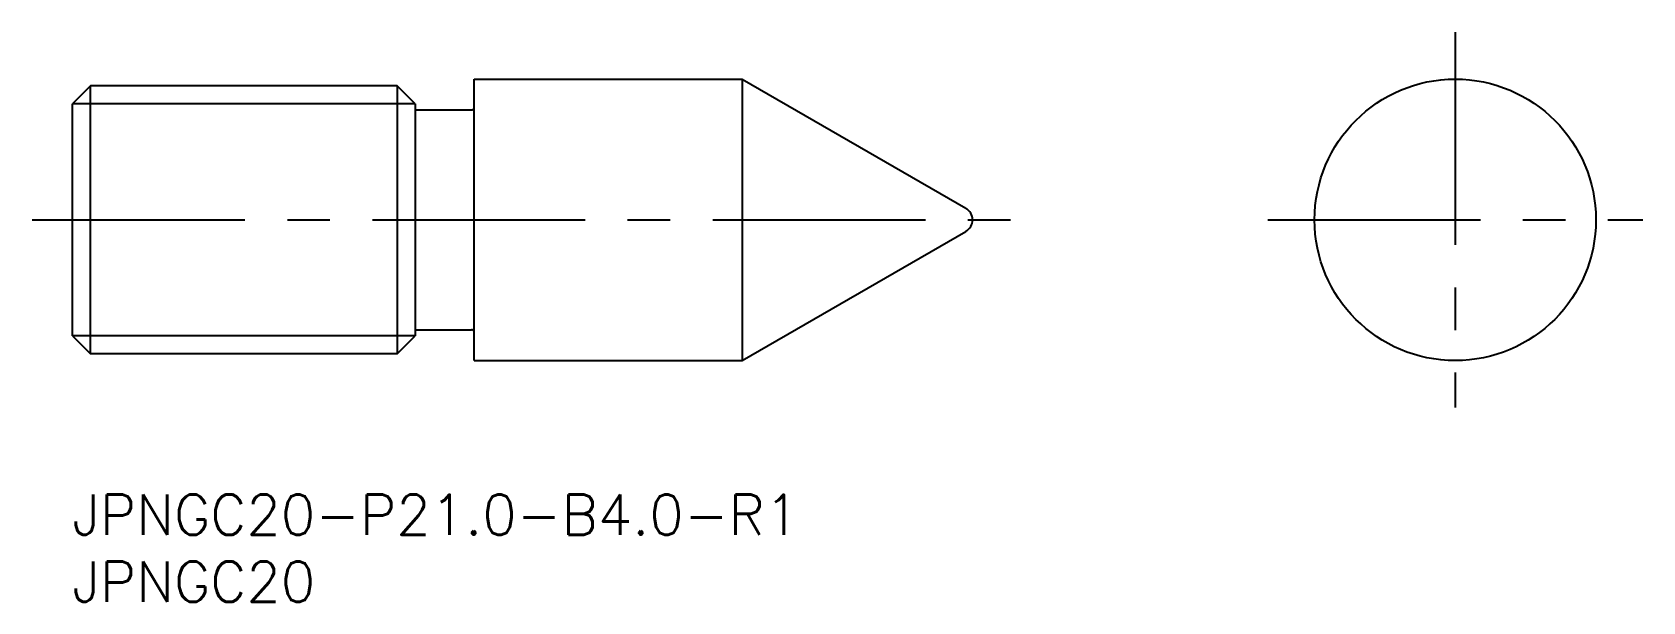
# Model space of a CAD drawing. Extents: x -3 to 117, y -8 to 35.
import ezdxf

# ---------------------------------------------------------------- set-up
doc = ezdxf.new("R2010")
doc.units = 0
doc.header["$LTSCALE"] = 0.5
doc.linetypes.add('CENTER', pattern=[50.8, 31.75, -6.35, 6.35, -6.35])
for name, color, linetype in [('MSM_CENTER', 1, 'CENTER'), ('MSM_CONTINUOUS', 7, 'CONTINUOUS'), ('MSM_NARROW', 5, 'CONTINUOUS'), ('MSM_PART_NUMBER', 7, 'CONTINUOUS')]:
    doc.layers.add(name, color=color, linetype=linetype)
doc.styles.get("Standard").update_dxf_attribs({"font": 'txt.shx', "height": 3, "bigfont": 'bigfont.shx'})

# ---------------------------------------------------------------- blocks, each defined once
blk = doc.blocks.new('*U2')
at = {"layer": 'MSM_PART_NUMBER'}
blk.add_text('JPNGC20-P21.0-B4.0-R1', height=3, dxfattribs=at).set_placement((0, -3))
blk = doc.blocks.new('*U3')
at = {"layer": 'MSM_PART_NUMBER'}
blk.add_text('JPNGC20', height=3, dxfattribs=at).set_placement((0, -8))

msp = doc.modelspace()

# ---------------------------------------------------------------- linework, layer by layer
at = {"layer": 'MSM_CENTER'}
for p, q in [((103.23, 34.5), (103.23, 6.5)), ((-3, 20.5), (70.19, 20.5)), ((89.23, 20.5), (117.23, 20.5))]:
    msp.add_line(p, q, dxfattribs=at)
at = {"layer": 'MSM_CONTINUOUS'}
for p, q in [((1.35, 30.5), (0, 29.15)), ((24.25, 30.5), (1.35, 30.5)), ((1.35, 10.5), (1.35, 30.5)), ((24.25, 30.5), (24.25, 10.5)), ((25.6, 29.15), (24.25, 30.5)), ((30, 31), (50, 31)), ((30, 10), (30, 31)), ((50, 31), (50, 10)), ((50, 31), (66.69, 21.37)), ((0, 11.85), (0, 29.15)), ((25.6, 29.15), (25.6, 11.85)), ((25.6, 28.7), (29.8, 28.7)), ((50, 10), (66.69, 19.63)), ((25.6, 12.3), (29.8, 12.3)), ((0, 11.85), (1.35, 10.5)), ((24.25, 10.5), (25.6, 11.85)), ((24.25, 10.5), (1.35, 10.5)), ((30, 10), (50, 10))]:
    msp.add_line(p, q, dxfattribs=at)
msp.add_circle((103.23, 20.5), 10.5, dxfattribs=at)
for centre, radius, start, end in [((29.8, 28.9), 0.2, 270, 0), ((66.19, 20.5), 1, 300, 60), ((29.8, 12.1), 0.2, 0, 90)]:
    msp.add_arc(centre, radius, start, end, dxfattribs=at)
at = {"layer": 'MSM_NARROW'}
for p, q in [((25.6, 29.15), (0, 29.15)), ((25.6, 11.85), (0, 11.85))]:
    msp.add_line(p, q, dxfattribs=at)

# ---------------------------------------------------------------- block references
at = {"layer": 'MSM_CONTINUOUS'}
for name in ['*U2', '*U3']:
    msp.add_blockref(name, (0, 0), dxfattribs=at)

doc.saveas('drawing.dxf')
